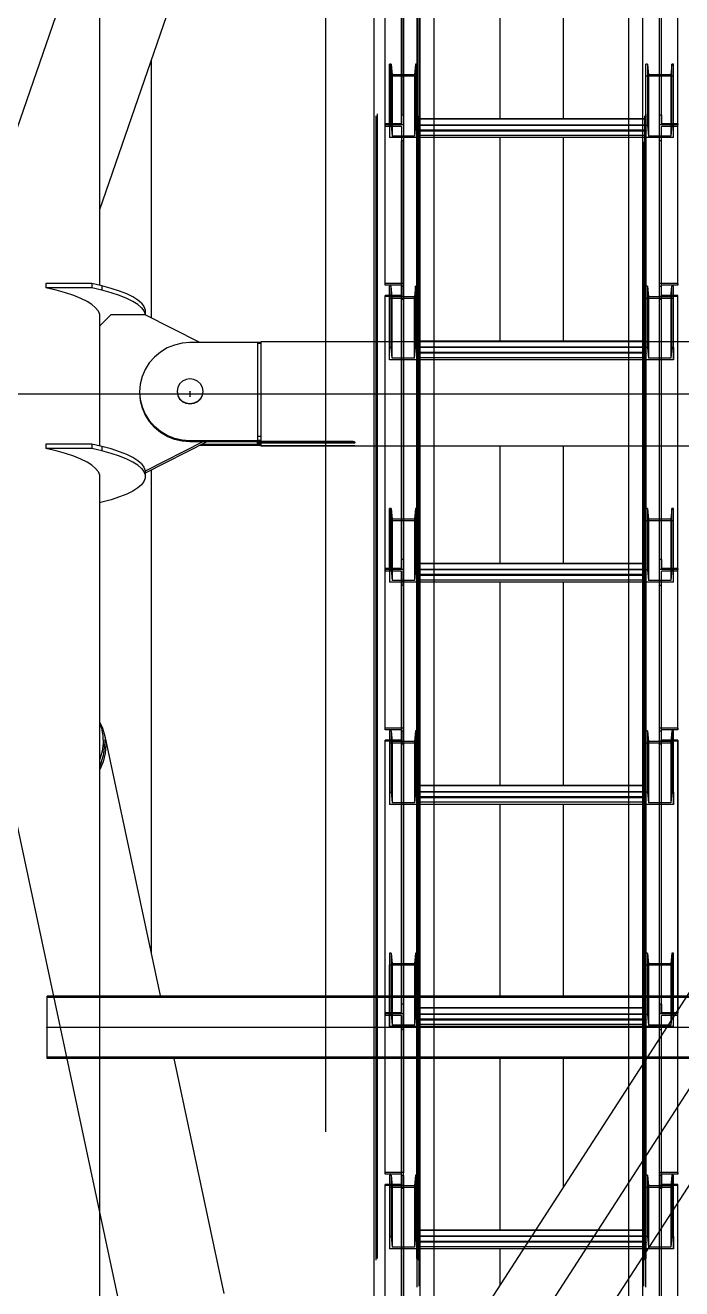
# Model space of a CAD drawing. Header units: millimetres. Extents: x 150209.93 to 150215.05, y 136675.65 to 136679.93.
# Drawn here: x 150211.305 to 150211.3624, y 136679.3568 to 136679.4672 of the extents above; entities that cross this region are included whole.
import ezdxf

# ---------------------------------------------------------------- set-up
doc = ezdxf.new("R2010")
doc.units = ezdxf.units.MM
doc.header["$LTSCALE"] = 0.25
for name, pattern in [('CENTER', [50.8, 31.75, -6.35, 6.35, -6.35]), ('XKITLINE00', [0]), ('XKITLINE02', [4, 2, -2]), ('XKITLINE03', [6, 3, -1, 1, -1])]:
    doc.linetypes.add(name, pattern=pattern)

# ---------------------------------------------------------------- blocks, each defined once
blk = doc.blocks.new('çatıı')
at = {"color": 8, "linetype": 'CENTER'}
for p, q in [((12015, 20197.81), (12015, 18543.85)), ((12015, 19525.62), (11840, 19020.27)), ((11955.8, 19021.28), (11955.8, 19019.28)), ((12370, 19020.27), (11840, 19020.28)), ((11840, 19020.27), (12015, 18200.27)), ((12370, 19020.27), (11840, 18200.27))]:
    blk.add_line(p, q, dxfattribs=at)
at = {"color": 1, "linetype": 'XKITLINE03'}
for p, q in [((12049.02, 19347.97), (12049.01, 17639.73)), ((12055.02, 19330.99), (12055.02, 17630.24)), ((12154.97, 17630.24), (12154.97, 19330.99)), ((12049.01, 19257.04), (12049.01, 19137.83)), ((12160.99, 19137.83), (12160.99, 19257.04)), ((12055.01, 19159.1), (12055.01, 19132.28)), ((12154.99, 19132.28), (12154.99, 19159.1)), ((12049.01, 19137.83), (12049.01, 19068.5)), ((12160.99, 19068.5), (12160.99, 19137.83)), ((12154.99, 19135.16), (12055.01, 19135.16)), ((12049.01, 19062.86), (12049.01, 18943.64)), ((12055.01, 19062.01), (12055.01, 19035.19)), ((12154.99, 19035.19), (12154.99, 19062.01)), ((12160.99, 18943.64), (12160.99, 19062.86)), ((12154.99, 19038.06), (12055.01, 19038.06)), ((12055.01, 18964.92), (12055.01, 18938.1)), ((12154.99, 18938.1), (12154.99, 18964.92)), ((12049.01, 18943.64), (12049.01, 18874.32)), ((12160.99, 18874.32), (12160.99, 18943.64)), ((12154.99, 18940.97), (12055.01, 18940.97)), ((12049.01, 18868.68), (12049.01, 18749.46)), ((12055.01, 18867.82), (12055.01, 18841.01)), ((12154.99, 18841.01), (12154.99, 18867.82)), ((12160.99, 18749.46), (12160.99, 18868.68)), ((12154.99, 18843.88), (12055.01, 18843.88)), ((12055.01, 18770.73), (12055.01, 18743.92)), ((12154.99, 18743.92), (12154.99, 18770.73)), ((12049.01, 18749.46), (12049.01, 18680.14)), ((12154.99, 18746.79), (12055.01, 18746.79)), ((12160.99, 18680.14), (12160.99, 18749.46)), ((11893.35, 18743.61), (12316.66, 18743.61)), ((12049.01, 18674.49), (12049.01, 18555.28)), ((12055.01, 18673.64), (12055.01, 18646.82)), ((12154.99, 18646.82), (12154.99, 18673.64)), ((12160.99, 18555.28), (12160.99, 18674.49)), ((12154.99, 18649.7), (12055.01, 18649.7))]:
    blk.add_line(p, q, dxfattribs=at)
at = {"color": 7, "linetype": 'XKITLINE00'}
for p, q in [((12036.31, 19043.1), (12036.32, 19342.36)), ((12056.31, 19043.1), (12056.32, 19342.36)), ((12153.69, 19043.1), (12153.69, 19342.36)), ((12062.52, 19043.1), (12062.52, 19333.42)), ((12147.47, 19043.1), (12147.47, 19333.42)), ((12147.47, 19140.5), (12062.52, 19140.5)), ((12147.47, 19135.16), (12062.52, 19135.16)), ((12147.47, 19132.28), (12062.52, 19132.28)), ((12147.47, 19043.4), (12062.52, 19043.4)), ((12036.31, 18546.05), (12036.31, 18997.46)), ((12056.31, 18576.99), (12056.31, 18997.46)), ((12062.52, 18586.6), (12062.52, 18997.46)), ((12147.47, 18718.02), (12147.47, 18997.46)), ((12153.69, 18727.65), (12153.69, 18997.46)), ((12147.47, 18946.31), (12062.52, 18946.31)), ((12147.47, 18940.97), (12062.52, 18940.97)), ((12147.47, 18938.1), (12062.52, 18938.1)), ((12147.47, 18849.22), (12062.52, 18849.22)), ((12147.47, 18843.88), (12062.52, 18843.88)), ((12147.47, 18841.01), (12062.52, 18841.01)), ((12036.31, 18757.26), (11942.85, 18757.26)), ((12147.47, 18757.26), (12062.52, 18757.26)), ((12147.47, 18752.13), (12062.52, 18752.13)), ((12147.47, 18746.79), (12062.52, 18746.79)), ((12036.31, 18729.96), (11945.84, 18729.96)), ((12147.47, 18729.96), (12062.52, 18729.96)), ((12106.76, 18655.04), (12062.52, 18655.04)), ((12103.31, 18649.7), (12062.52, 18649.7)), ((12101.45, 18646.82), (12062.52, 18646.82)), ((12153.69, 18223.1), (12153.69, 18643.58)), ((12147.47, 18223.1), (12147.47, 18633.95))]:
    blk.add_line(p, q, dxfattribs=at)
at = {"color": 116, "linetype": 'XKITLINE02', "true_color": 0x136734}
for p, q in [((12037.16, 17641.93), (12037.17, 19341.44)), ((12037.69, 17642.74), (12037.7, 19342.25)), ((12054.93, 17642.74), (12054.93, 19342.25)), ((12055.46, 17641.93), (12055.47, 19341.44)), ((12154.54, 17641.93), (12154.54, 19341.44)), ((12155.07, 17642.74), (12155.07, 19342.25)), ((12055.02, 19042.12), (12055.02, 19335.78)), ((12055.87, 19042.12), (12055.87, 19335.45)), ((12062.52, 17630.44), (12062.52, 19335.78)), ((12147.47, 17630.24), (12147.47, 19335.78)), ((12154.12, 17630.57), (12154.12, 19335.45)), ((12154.97, 17630.24), (12154.97, 19335.78)), ((12048.21, 19138.26), (12048.21, 19261.36)), ((12160.99, 19137.83), (12160.99, 19261.36)), ((12161.79, 19138.26), (12161.79, 19261.36)), ((12041.01, 19137.83), (12041.01, 19257.47)), ((12048.21, 19256.19), (12048.21, 19142.14)), ((12049.01, 19137.83), (12049.01, 19257.04)), ((12168.99, 19137.83), (12168.99, 19257.47)), ((12043.69, 19164.44), (12043.01, 19164.44)), ((12043.01, 19164.44), (12043.01, 19159.1)), ((12043.01, 19137.62), (12043.01, 19164.44)), ((12043.69, 19164.44), (12044.07, 19159.78)), ((12043.69, 19137.62), (12043.69, 19164.44)), ((12054.33, 19164.44), (12053.95, 19159.78)), ((12055.01, 19164.44), (12054.33, 19164.44)), ((12054.33, 19164.44), (12054.33, 19137.62)), ((12055.01, 19164.44), (12055.01, 19159.1)), ((12055.01, 19164.44), (12055.01, 19137.62)), ((12154.99, 19132.28), (12154.99, 19164.44)), ((12155.67, 19164.44), (12154.99, 19164.44)), ((12155.67, 19164.44), (12155.67, 19137.62)), ((12155.67, 19164.44), (12156.05, 19159.78)), ((12166.31, 19164.44), (12165.93, 19159.78)), ((12166.31, 19137.62), (12166.31, 19164.44)), ((12166.99, 19164.44), (12166.31, 19164.44)), ((12166.99, 19132.28), (12166.99, 19164.44)), ((12055.01, 19159.1), (12043.01, 19159.1)), ((12043.01, 19159.1), (12043.01, 19132.28)), ((12053.95, 19159.78), (12044.07, 19159.78)), ((12044.07, 19159.78), (12044.07, 19132.96)), ((12053.95, 19159.78), (12053.95, 19132.96)), ((12055.01, 19159.1), (12055.01, 19132.28)), ((12166.99, 19159.1), (12154.99, 19159.1)), ((12156.05, 19159.78), (12156.05, 19132.96)), ((12165.93, 19159.78), (12156.05, 19159.78)), ((12165.93, 19159.78), (12165.93, 19132.96)), ((12049.01, 19142.14), (12048.21, 19142.14)), ((12161.79, 19142.14), (12160.99, 19142.14)), ((12161.79, 19142.14), (12161.79, 19138.26)), ((12048.21, 19138.26), (12041.01, 19138.26)), ((12049.01, 19137.83), (12041.01, 19137.83)), ((12041.01, 19137.83), (12041.01, 19137.13)), ((12049.01, 19137.83), (12041.01, 19137.83)), ((12041.01, 19067.8), (12041.01, 19137.83)), ((12048.21, 19137.13), (12041.01, 19137.13)), ((12043.69, 19137.62), (12043.01, 19137.62)), ((12043.01, 19137.62), (12043.01, 19132.28)), ((12043.69, 19137.62), (12044.07, 19132.96)), ((12048.21, 19137.13), (12048.21, 19130.86)), ((12048.21, 19137.13), (12048.21, 19067.8)), ((12049.01, 19137.83), (12049.01, 19130.86)), ((12049.01, 19137.83), (12049.01, 19068.5)), ((12054.33, 19137.62), (12053.95, 19132.96)), ((12055.01, 19137.62), (12054.33, 19137.62)), ((12055.01, 19132.28), (12055.01, 19140.5)), ((12062.52, 19140.5), (12055.01, 19140.5)), ((12154.99, 19140.33), (12055.01, 19140.33)), ((12154.99, 19137.78), (12055.01, 19137.78)), ((12055.01, 19137.62), (12055.01, 19132.28)), ((12154.99, 19137.62), (12055.01, 19137.62)), ((12154.99, 19140.5), (12147.47, 19140.5)), ((12154.99, 19132.28), (12154.99, 19140.5)), ((12154.99, 19137.62), (12154.99, 19132.28)), ((12155.67, 19137.62), (12154.99, 19137.62)), ((12155.67, 19137.62), (12156.05, 19132.96)), ((12168.99, 19137.83), (12160.99, 19137.83)), ((12160.99, 19068.5), (12160.99, 19137.83)), ((12168.99, 19137.83), (12160.99, 19137.83)), ((12168.99, 19138.26), (12161.79, 19138.26)), ((12161.79, 19061.53), (12161.79, 19137.13)), ((12168.99, 19137.13), (12161.79, 19137.13)), ((12166.31, 19137.62), (12165.93, 19132.96)), ((12166.99, 19137.62), (12166.31, 19137.62)), ((12166.99, 19132.28), (12166.99, 19141.19)), ((12168.99, 19138.26), (12168.99, 19137.83)), ((12168.99, 19067.8), (12168.99, 19137.83)), ((12055.01, 19132.28), (12043.01, 19132.28)), ((12053.95, 19132.96), (12044.07, 19132.96)), ((12049.01, 19130.86), (12048.21, 19130.86)), ((12048.21, 19061.53), (12048.21, 19130.86)), ((12049.01, 19061.53), (12049.01, 19130.86)), ((12154.99, 19135.58), (12055.01, 19135.58)), ((12062.52, 19135.16), (12055.01, 19135.16)), ((12154.99, 19133.22), (12055.01, 19133.22)), ((12062.52, 19132.28), (12055.01, 19132.28)), ((12154.99, 19135.16), (12147.47, 19135.16)), ((12154.99, 19132.28), (12147.47, 19132.28)), ((12166.99, 19132.28), (12154.99, 19132.28)), ((12165.93, 19132.96), (12156.05, 19132.96)), ((12161.79, 19130.86), (12160.99, 19130.86)), ((12049.01, 19068.5), (12041.01, 19068.5)), ((12048.21, 19067.8), (12041.01, 19067.8)), ((12043.69, 19067.35), (12043.01, 19067.35)), ((12043.01, 19062.01), (12043.01, 19067.35)), ((12043.01, 19038.5), (12043.01, 19067.35)), ((12044.07, 19062.69), (12043.69, 19067.35)), ((12043.69, 19040.53), (12043.69, 19067.35)), ((12048.21, 19067.8), (12048.21, 19062.69)), ((12049.01, 19067.18), (12048.21, 19067.18)), ((12048.21, 19067.18), (12048.21, 19063.29)), ((12048.21, 18944.07), (12048.21, 19067.18)), ((12049.01, 19068.5), (12049.01, 19062.69)), ((12049.01, 19067.18), (12049.01, 19062.86)), ((12049.01, 18943.64), (12049.01, 19067.18)), ((12054.33, 19067.35), (12053.95, 19062.69)), ((12055.01, 19067.35), (12054.33, 19067.35)), ((12054.33, 19040.53), (12054.33, 19067.35)), ((12055.01, 19067.35), (12055.01, 19062.01)), ((12055.01, 19038.5), (12055.01, 19067.35)), ((12154.99, 19035.19), (12154.99, 19067.35)), ((12155.67, 19067.35), (12154.99, 19067.35)), ((12155.67, 19067.35), (12155.67, 19040.53)), ((12155.67, 19067.35), (12156.05, 19062.69)), ((12160.99, 19061.53), (12160.99, 19068.5)), ((12168.99, 19068.5), (12160.99, 19068.5)), ((12160.99, 18943.64), (12160.99, 19067.18)), ((12161.79, 19067.18), (12160.99, 19067.18)), ((12168.99, 19067.8), (12161.79, 19067.8)), ((12161.79, 18944.07), (12161.79, 19067.18)), ((12165.93, 19062.69), (12166.31, 19067.35)), ((12166.31, 19040.53), (12166.31, 19067.35)), ((12166.99, 19067.35), (12166.31, 19067.35)), ((12166.99, 19035.19), (12166.99, 19067.35)), ((12168.99, 19068.5), (12168.99, 19067.8)), ((12048.21, 19063.29), (12041.01, 19063.29)), ((12041.01, 19063.29), (12041.01, 19062.86)), ((12041.01, 18943.64), (12041.01, 19063.29)), ((12049.01, 19062.86), (12041.01, 19062.86)), ((12055.01, 19062.01), (12043.01, 19062.01)), ((12043.01, 19035.19), (12043.01, 19062.01)), ((12053.95, 19062.69), (12044.07, 19062.69)), ((12044.07, 19035.87), (12044.07, 19062.69)), ((12049.01, 19061.53), (12048.21, 19061.53)), ((12053.95, 19035.87), (12053.95, 19062.69)), ((12055.01, 19035.19), (12055.01, 19062.01)), ((12166.99, 19062.01), (12154.99, 19062.01)), ((12156.05, 19062.69), (12156.05, 19035.87)), ((12165.93, 19062.69), (12156.05, 19062.69)), ((12168.99, 19062.86), (12160.99, 19062.86)), ((12161.79, 19061.53), (12160.99, 19061.53)), ((12168.99, 19063.29), (12161.79, 19063.29)), ((12165.93, 19062.69), (12165.93, 19035.87)), ((12168.99, 18943.64), (12168.99, 19063.29)), ((12036.31, 17854.51), (12036.31, 19043.1)), ((12055.01, 19035.19), (12055.01, 19043.4)), ((12062.52, 19043.4), (12055.01, 19043.4)), ((12154.99, 19043.24), (12055.01, 19043.24)), ((12055.02, 17630.24), (12055.02, 19043.1)), ((12055.87, 17630.57), (12055.87, 19043.1)), ((12056.31, 17641.93), (12056.31, 19043.1)), ((12062.52, 17635.03), (12062.52, 19043.1)), ((12154.99, 19043.4), (12147.47, 19043.4)), ((12147.47, 17634.82), (12147.47, 19043.1)), ((12153.69, 17672.9), (12153.69, 19043.1)), ((12154.99, 19035.19), (12154.99, 19043.4)), ((12043.69, 19040.53), (12043.01, 19040.53)), ((12044.07, 19035.87), (12043.69, 19040.53)), ((12053.95, 19035.87), (12054.33, 19040.53)), ((12055.01, 19040.53), (12054.33, 19040.53)), ((12154.99, 19040.69), (12055.01, 19040.69)), ((12154.99, 19040.53), (12055.01, 19040.53)), ((12154.99, 19038.49), (12055.01, 19038.49)), ((12154.99, 19038.06), (12055.01, 19038.06)), ((12155.67, 19040.53), (12154.99, 19040.53)), ((12155.67, 19040.53), (12156.05, 19035.87)), ((12166.31, 19040.53), (12165.93, 19035.87)), ((12166.99, 19040.53), (12166.31, 19040.53)), ((12166.99, 19040.53), (12166.99, 19035.19)), ((12055.01, 19035.19), (12043.01, 19035.19)), ((12053.95, 19035.87), (12044.07, 19035.87)), ((12154.99, 19036.12), (12055.01, 19036.12)), ((12154.99, 19035.19), (12055.01, 19035.19)), ((12166.99, 19035.19), (12154.99, 19035.19)), ((12165.93, 19035.87), (12156.05, 19035.87)), ((12043.69, 18970.26), (12043.01, 18970.26)), ((12043.01, 18970.26), (12043.01, 18964.92)), ((12043.01, 18943.44), (12043.01, 18970.26)), ((12043.69, 18970.26), (12044.07, 18965.59)), ((12043.69, 18943.44), (12043.69, 18970.26)), ((12053.95, 18965.59), (12044.07, 18965.59)), ((12044.07, 18965.59), (12044.07, 18938.78)), ((12054.33, 18970.26), (12053.95, 18965.59)), ((12053.95, 18965.59), (12053.95, 18938.78)), ((12055.01, 18970.26), (12054.33, 18970.26)), ((12054.33, 18970.26), (12054.33, 18943.44)), ((12055.01, 18970.26), (12055.01, 18964.92)), ((12055.01, 18970.26), (12055.01, 18943.44)), ((12154.99, 18938.1), (12154.99, 18970.26)), ((12155.67, 18970.26), (12154.99, 18970.26)), ((12155.67, 18970.26), (12155.67, 18943.44)), ((12155.67, 18970.26), (12156.05, 18965.59)), ((12156.05, 18965.59), (12156.05, 18938.78)), ((12165.93, 18965.59), (12156.05, 18965.59)), ((12166.31, 18970.26), (12165.93, 18965.59)), ((12165.93, 18965.59), (12165.93, 18938.78)), ((12166.31, 18943.44), (12166.31, 18970.26)), ((12166.99, 18970.26), (12166.31, 18970.26)), ((12166.99, 18938.1), (12166.99, 18970.26)), ((12055.01, 18964.92), (12043.01, 18964.92)), ((12043.01, 18964.92), (12043.01, 18938.1)), ((12055.01, 18964.92), (12055.01, 18938.1)), ((12166.99, 18964.92), (12154.99, 18964.92)), ((12048.21, 18944.07), (12041.01, 18944.07)), ((12049.01, 18943.64), (12041.01, 18943.64)), ((12041.01, 18943.64), (12041.01, 18942.95)), ((12049.01, 18943.64), (12041.01, 18943.64)), ((12041.01, 18873.62), (12041.01, 18943.64)), ((12043.69, 18943.44), (12043.01, 18943.44)), ((12043.01, 18943.44), (12043.01, 18938.1)), ((12043.69, 18943.44), (12044.07, 18938.78)), ((12049.01, 18947.96), (12048.21, 18947.96)), ((12049.01, 18943.64), (12049.01, 18936.67)), ((12049.01, 18870.84), (12049.01, 18943.64)), ((12054.33, 18943.44), (12053.95, 18938.78)), ((12055.01, 18943.44), (12054.33, 18943.44)), ((12055.01, 18938.1), (12055.01, 18946.31)), ((12062.52, 18946.31), (12055.01, 18946.31)), ((12154.99, 18946.15), (12055.01, 18946.15)), ((12154.99, 18943.6), (12055.01, 18943.6)), ((12154.99, 18943.44), (12055.01, 18943.44)), ((12055.01, 18943.44), (12055.01, 18938.1)), ((12154.99, 18946.31), (12147.47, 18946.31)), ((12154.99, 18938.1), (12154.99, 18946.31)), ((12154.99, 18943.44), (12154.99, 18938.1)), ((12155.67, 18943.44), (12154.99, 18943.44)), ((12155.67, 18943.44), (12156.05, 18938.78)), ((12161.79, 18947.96), (12160.99, 18947.96)), ((12168.99, 18943.64), (12160.99, 18943.64)), ((12160.99, 18867.35), (12160.99, 18943.64)), ((12168.99, 18943.64), (12160.99, 18943.64)), ((12161.79, 18947.96), (12161.79, 18944.07)), ((12168.99, 18944.07), (12161.79, 18944.07)), ((12166.31, 18943.44), (12165.93, 18938.78)), ((12166.99, 18943.44), (12166.31, 18943.44)), ((12166.99, 18938.1), (12166.99, 18947.01)), ((12168.99, 18944.07), (12168.99, 18943.64)), ((12168.99, 18873.62), (12168.99, 18943.64)), ((12048.21, 18942.95), (12041.01, 18942.95)), ((12055.01, 18938.1), (12043.01, 18938.1)), ((12053.95, 18938.78), (12044.07, 18938.78)), ((12048.21, 18942.95), (12048.21, 18936.67)), ((12048.21, 18870.84), (12048.21, 18942.95)), ((12154.99, 18941.4), (12055.01, 18941.4)), ((12062.52, 18940.97), (12055.01, 18940.97)), ((12154.99, 18939.03), (12055.01, 18939.03)), ((12062.52, 18938.1), (12055.01, 18938.1)), ((12154.99, 18940.97), (12147.47, 18940.97)), ((12154.99, 18938.1), (12147.47, 18938.1)), ((12166.99, 18938.1), (12154.99, 18938.1)), ((12165.93, 18938.78), (12156.05, 18938.78)), ((12161.79, 18867.35), (12161.79, 18942.95)), ((12168.99, 18942.95), (12161.79, 18942.95)), ((12049.01, 18936.67), (12048.21, 18936.67)), ((12048.21, 18867.35), (12048.21, 18936.67)), ((12049.01, 18867.35), (12049.01, 18936.67)), ((12161.79, 18936.67), (12160.99, 18936.67)), ((12049.01, 18874.32), (12041.01, 18874.32)), ((12048.21, 18873.62), (12041.01, 18873.62)), ((12043.69, 18873.16), (12043.01, 18873.16)), ((12043.01, 18873.16), (12043.01, 18867.82)), ((12043.01, 18873.16), (12043.01, 18846.35)), ((12043.69, 18873.16), (12044.07, 18868.5)), ((12043.69, 18873.16), (12043.69, 18846.35)), ((12049.01, 18872.99), (12048.21, 18872.99)), ((12048.21, 18872.99), (12048.21, 18869.11)), ((12048.21, 18749.89), (12048.21, 18872.99)), ((12049.01, 18872.99), (12049.01, 18868.68)), ((12049.01, 18749.46), (12049.01, 18872.99)), ((12054.33, 18873.16), (12053.95, 18868.5)), ((12055.01, 18873.16), (12054.33, 18873.16)), ((12054.33, 18873.16), (12054.33, 18846.35)), ((12055.01, 18873.16), (12055.01, 18867.82)), ((12055.01, 18873.16), (12055.01, 18846.35)), ((12154.99, 18841.01), (12154.99, 18873.16)), ((12155.67, 18873.16), (12154.99, 18873.16)), ((12155.67, 18873.16), (12155.67, 18846.35)), ((12155.67, 18873.16), (12156.05, 18868.5)), ((12160.99, 18867.35), (12160.99, 18874.32)), ((12168.99, 18874.32), (12160.99, 18874.32)), ((12160.99, 18749.46), (12160.99, 18872.99)), ((12161.79, 18872.99), (12160.99, 18872.99)), ((12161.79, 18867.35), (12161.79, 18873.62)), ((12168.99, 18873.62), (12161.79, 18873.62)), ((12161.79, 18749.89), (12161.79, 18872.99)), ((12166.31, 18873.16), (12165.93, 18868.5)), ((12166.31, 18873.16), (12166.31, 18846.35)), ((12166.99, 18873.16), (12166.31, 18873.16)), ((12166.99, 18841.01), (12166.99, 18873.16)), ((12168.99, 18874.32), (12168.99, 18873.62)), ((12048.21, 18869.11), (12041.01, 18869.11)), ((12041.01, 18869.11), (12041.01, 18868.68)), ((12041.01, 18749.46), (12041.01, 18869.11)), ((12049.01, 18868.68), (12041.01, 18868.68)), ((12055.01, 18867.82), (12043.01, 18867.82)), ((12043.01, 18867.82), (12043.01, 18841.01)), ((12053.95, 18868.5), (12044.07, 18868.5)), ((12044.07, 18868.5), (12044.07, 18841.69)), ((12049.01, 18867.35), (12048.21, 18867.35)), ((12053.95, 18868.5), (12053.95, 18841.69)), ((12055.01, 18867.82), (12055.01, 18841.01)), ((12166.99, 18867.82), (12154.99, 18867.82)), ((12156.05, 18868.5), (12156.05, 18841.69)), ((12165.93, 18868.5), (12156.05, 18868.5)), ((12168.99, 18868.68), (12160.99, 18868.68)), ((12161.79, 18867.35), (12160.99, 18867.35)), ((12168.99, 18869.11), (12161.79, 18869.11)), ((12165.93, 18868.5), (12165.93, 18841.69)), ((12168.99, 18749.46), (12168.99, 18869.11)), ((12168.99, 18869.11), (12168.99, 18749.89)), ((12043.69, 18846.35), (12043.01, 18846.35)), ((12043.01, 18846.35), (12043.01, 18841.01)), ((12043.69, 18846.35), (12044.07, 18841.69)), ((12054.33, 18846.35), (12053.95, 18841.69)), ((12055.01, 18846.35), (12054.33, 18846.35)), ((12055.01, 18841.01), (12055.01, 18849.22)), ((12062.52, 18849.22), (12055.01, 18849.22)), ((12154.99, 18849.06), (12055.01, 18849.06)), ((12154.99, 18846.51), (12055.01, 18846.51)), ((12154.99, 18846.35), (12055.01, 18846.35)), ((12055.01, 18846.35), (12055.01, 18841.01)), ((12154.99, 18844.31), (12055.01, 18844.31)), ((12062.52, 18843.88), (12055.01, 18843.88)), ((12154.99, 18849.22), (12147.47, 18849.22)), ((12154.99, 18843.88), (12147.47, 18843.88)), ((12154.99, 18841.01), (12154.99, 18849.22)), ((12154.99, 18846.35), (12154.99, 18841.01)), ((12155.67, 18846.35), (12154.99, 18846.35)), ((12155.67, 18846.35), (12156.05, 18841.69)), ((12166.31, 18846.35), (12165.93, 18841.69)), ((12166.99, 18846.35), (12166.31, 18846.35)), ((12166.99, 18846.35), (12166.99, 18841.01)), ((12055.01, 18841.01), (12043.01, 18841.01)), ((12053.95, 18841.69), (12044.07, 18841.69)), ((12154.99, 18841.94), (12055.01, 18841.94)), ((12062.52, 18841.01), (12055.01, 18841.01)), ((12154.99, 18841.01), (12147.47, 18841.01)), ((12166.99, 18841.01), (12154.99, 18841.01)), ((12165.93, 18841.69), (12156.05, 18841.69)), ((12043.69, 18776.07), (12043.01, 18776.07)), ((12043.01, 18776.07), (12043.01, 18770.73)), ((12043.01, 18776.07), (12043.01, 18749.26)), ((12043.69, 18776.07), (12044.07, 18771.41)), ((12043.69, 18776.07), (12043.69, 18749.26)), ((12054.33, 18776.07), (12053.95, 18771.41)), ((12055.01, 18776.07), (12054.33, 18776.07)), ((12054.33, 18776.07), (12054.33, 18749.26)), ((12055.01, 18776.07), (12055.01, 18770.73)), ((12055.01, 18776.07), (12055.01, 18749.26)), ((12154.99, 18746.79), (12154.99, 18776.07)), ((12155.67, 18776.07), (12154.99, 18776.07)), ((12155.67, 18776.07), (12155.67, 18749.26)), ((12155.67, 18776.07), (12156.05, 18771.41)), ((12166.31, 18776.07), (12165.93, 18771.41)), ((12166.31, 18776.07), (12166.31, 18749.26)), ((12166.99, 18776.07), (12166.31, 18776.07)), ((12166.99, 18748.22), (12166.99, 18776.07)), ((12055.01, 18770.73), (12043.01, 18770.73)), ((12043.01, 18743.92), (12043.01, 18770.73)), ((12053.95, 18771.41), (12044.07, 18771.41)), ((12044.07, 18771.41), (12044.07, 18744.6)), ((12053.95, 18771.41), (12053.95, 18744.6)), ((12055.01, 18743.92), (12055.01, 18770.73)), ((12166.99, 18770.73), (12154.99, 18770.73)), ((12156.05, 18771.41), (12156.05, 18744.6)), ((12165.93, 18771.41), (12156.05, 18771.41)), ((12165.93, 18771.41), (12165.93, 18744.6)), ((11893.35, 18729.96), (11893.35, 18757.26)), ((11942.85, 18757.26), (11893.35, 18757.26)), ((12316.66, 18756.66), (11893.35, 18756.66)), ((12062.52, 18757.26), (12036.31, 18757.26)), ((12227.16, 18757.26), (12147.47, 18757.26)), ((12049.01, 18753.78), (12048.21, 18753.78)), ((12055.01, 18743.92), (12055.01, 18752.13)), ((12062.52, 18752.13), (12055.01, 18752.13)), ((12154.99, 18751.97), (12055.01, 18751.97)), ((12154.99, 18752.13), (12147.47, 18752.13)), ((12154.99, 18743.92), (12154.99, 18752.13)), ((12160.99, 18753.78), (12160.99, 18749.46)), ((12161.79, 18753.78), (12160.99, 18753.78)), ((12161.79, 18753.78), (12161.79, 18749.89)), ((12048.21, 18749.89), (12041.01, 18749.89)), ((12041.01, 18749.46), (12041.01, 18748.76)), ((12049.01, 18749.46), (12041.01, 18749.46)), ((12041.01, 18679.44), (12041.01, 18749.46)), ((12049.01, 18749.46), (12041.01, 18749.46)), ((12048.21, 18748.76), (12041.01, 18748.76)), ((12043.69, 18749.26), (12043.01, 18749.26)), ((12043.01, 18749.26), (12043.01, 18743.92)), ((12043.69, 18749.26), (12044.07, 18744.6)), ((12053.95, 18744.6), (12044.07, 18744.6)), ((12048.21, 18748.76), (12048.21, 18742.49)), ((12048.21, 18676.65), (12048.21, 18748.76)), ((12049.01, 18749.46), (12049.01, 18742.49)), ((12049.01, 18676.65), (12049.01, 18749.46)), ((12054.33, 18749.26), (12053.95, 18744.6)), ((12055.01, 18749.26), (12054.33, 18749.26)), ((12154.99, 18749.42), (12055.01, 18749.42)), ((12154.99, 18749.26), (12055.01, 18749.26)), ((12055.01, 18749.26), (12055.01, 18743.92)), ((12154.99, 18747.21), (12055.01, 18747.21)), ((12062.52, 18746.79), (12055.01, 18746.79)), ((12154.99, 18744.85), (12055.01, 18744.85)), ((12154.99, 18746.79), (12147.47, 18746.79)), ((12154.99, 18743.92), (12154.99, 18749.26)), ((12155.67, 18749.26), (12154.99, 18749.26)), ((12155.67, 18749.26), (12156.05, 18744.6)), ((12165.93, 18744.6), (12156.05, 18744.6)), ((12160.99, 18673.17), (12160.99, 18749.46)), ((12168.99, 18749.46), (12160.99, 18749.46)), ((12168.99, 18749.46), (12160.99, 18749.46)), ((12168.99, 18749.89), (12161.79, 18749.89)), ((12161.79, 18673.17), (12161.79, 18748.76)), ((12168.99, 18748.76), (12161.79, 18748.76)), ((12166.31, 18749.26), (12165.93, 18744.6)), ((12166.99, 18749.26), (12166.31, 18749.26)), ((12166.99, 18743.92), (12166.99, 18749.26)), ((12168.99, 18679.44), (12168.99, 18749.46)), ((12055.01, 18743.92), (12043.01, 18743.92)), ((12049.01, 18742.49), (12048.21, 18742.49)), ((12048.21, 18673.17), (12048.21, 18742.49)), ((12049.01, 18673.17), (12049.01, 18742.49)), ((12154.99, 18743.92), (12055.01, 18743.92)), ((12166.99, 18743.92), (12154.99, 18743.92)), ((12161.79, 18742.49), (12160.99, 18742.49)), ((12316.66, 18730.56), (11893.35, 18730.56)), ((11945.84, 18729.96), (11893.35, 18729.96)), ((12062.52, 18729.96), (12036.31, 18729.96)), ((12209.52, 18729.96), (12147.47, 18729.96)), ((12153.69, 18643.58), (12153.69, 18727.65)), ((12147.47, 18633.95), (12147.47, 18718.02)), ((12049.01, 18680.14), (12041.01, 18680.14)), ((12048.21, 18679.44), (12041.01, 18679.44)), ((12043.69, 18678.98), (12043.01, 18678.98)), ((12043.01, 18678.98), (12043.01, 18673.64)), ((12043.01, 18678.98), (12043.01, 18652.16)), ((12043.69, 18678.98), (12044.07, 18674.32)), ((12043.69, 18678.98), (12043.69, 18652.16)), ((12049.01, 18678.81), (12048.21, 18678.81)), ((12048.21, 18678.81), (12048.21, 18674.93)), ((12048.21, 18555.71), (12048.21, 18678.81)), ((12049.01, 18678.81), (12049.01, 18674.49)), ((12049.01, 18555.28), (12049.01, 18678.81)), ((12054.33, 18678.98), (12053.95, 18674.32)), ((12055.01, 18678.98), (12054.33, 18678.98)), ((12054.33, 18678.98), (12054.33, 18652.16)), ((12055.01, 18678.98), (12055.01, 18673.64)), ((12055.01, 18678.98), (12055.01, 18652.16)), ((12154.99, 18646.82), (12154.99, 18678.98)), ((12155.67, 18678.98), (12154.99, 18678.98)), ((12155.67, 18678.98), (12155.67, 18652.16)), ((12155.67, 18678.98), (12156.05, 18674.32)), ((12160.99, 18680.14), (12160.99, 18673.17)), ((12168.99, 18680.14), (12160.99, 18680.14)), ((12160.99, 18555.28), (12160.99, 18678.81)), ((12161.79, 18678.81), (12160.99, 18678.81)), ((12161.79, 18679.44), (12161.79, 18673.17)), ((12168.99, 18679.44), (12161.79, 18679.44)), ((12161.79, 18555.71), (12161.79, 18678.81)), ((12166.31, 18678.98), (12165.93, 18674.32)), ((12166.31, 18678.98), (12166.31, 18652.16)), ((12166.99, 18678.98), (12166.31, 18678.98)), ((12166.99, 18646.82), (12166.99, 18678.98)), ((12168.99, 18680.14), (12168.99, 18679.44)), ((12048.21, 18674.93), (12041.01, 18674.93)), ((12041.01, 18674.93), (12041.01, 18674.49)), ((12041.01, 18555.28), (12041.01, 18674.93)), ((12049.01, 18674.49), (12041.01, 18674.49)), ((12055.01, 18673.64), (12043.01, 18673.64)), ((12043.01, 18673.64), (12043.01, 18646.82)), ((12053.95, 18674.32), (12044.07, 18674.32)), ((12044.07, 18674.32), (12044.07, 18647.5)), ((12049.01, 18673.17), (12048.21, 18673.17)), ((12053.95, 18674.32), (12053.95, 18647.5)), ((12055.01, 18673.64), (12055.01, 18646.82)), ((12166.99, 18673.64), (12154.99, 18673.64)), ((12156.05, 18674.32), (12156.05, 18647.5)), ((12165.93, 18674.32), (12156.05, 18674.32)), ((12168.99, 18674.49), (12160.99, 18674.49)), ((12161.79, 18673.17), (12160.99, 18673.17)), ((12168.99, 18674.93), (12161.79, 18674.93)), ((12165.93, 18674.32), (12165.93, 18647.5)), ((12168.99, 18555.28), (12168.99, 18674.93)), ((12043.69, 18652.16), (12043.01, 18652.16)), ((12043.01, 18652.16), (12043.01, 18646.82)), ((12043.69, 18652.16), (12044.07, 18647.5)), ((12054.33, 18652.16), (12053.95, 18647.5)), ((12055.01, 18652.16), (12054.33, 18652.16)), ((12055.01, 18646.82), (12055.01, 18655.04)), ((12062.52, 18655.04), (12055.01, 18655.04)), ((12154.99, 18654.87), (12055.01, 18654.87)), ((12154.99, 18652.33), (12055.01, 18652.33)), ((12154.99, 18652.16), (12055.01, 18652.16)), ((12055.01, 18652.16), (12055.01, 18646.82)), ((12154.99, 18655.04), (12106.76, 18655.04)), ((12154.99, 18646.82), (12154.99, 18655.04)), ((12154.99, 18652.16), (12154.99, 18646.82)), ((12155.67, 18652.16), (12154.99, 18652.16)), ((12155.67, 18652.16), (12156.05, 18647.5)), ((12166.31, 18652.16), (12165.93, 18647.5)), ((12166.99, 18652.16), (12166.31, 18652.16)), ((12166.99, 18652.16), (12166.99, 18646.82)), ((12055.01, 18646.82), (12043.01, 18646.82)), ((12053.95, 18647.5), (12044.07, 18647.5)), ((12154.99, 18650.12), (12055.01, 18650.12)), ((12062.52, 18649.7), (12055.01, 18649.7)), ((12154.99, 18647.76), (12055.01, 18647.76)), ((12062.52, 18646.82), (12055.01, 18646.82)), ((12154.99, 18646.82), (12101.45, 18646.82)), ((12154.99, 18649.7), (12103.31, 18649.7)), ((12166.99, 18646.82), (12154.99, 18646.82)), ((12165.93, 18647.5), (12156.05, 18647.5))]:
    blk.add_line(p, q, dxfattribs=at)
at = {"color": 8, "linetype": 'XKITLINE00'}
for p, q in [((11991.23, 19317.45), (11916.2, 19100.76)), ((11916.2, 19282.77), (11916.2, 19067.84)), ((12091.2, 19229.37), (12091.2, 19140.5)), ((12118.8, 19229.37), (12118.8, 19140.5)), ((11938.8, 19166.03), (11938.8, 19053.52)), ((12091.2, 19132.28), (12091.2, 19043.4)), ((12118.8, 19132.28), (12118.8, 19043.4)), ((11892.88, 19068.62), (11892.88, 19066.67)), ((11912.88, 19068.62), (11892.88, 19068.62)), ((11897.35, 19065.63), (11892.88, 19066.67)), ((11912.88, 19066.67), (11892.88, 19066.67)), ((11901.4, 19064.5), (11897.35, 19065.63)), ((11912.88, 19068.62), (11912.88, 19066.67)), ((11917.35, 19067.57), (11912.88, 19068.62)), ((11917.35, 19065.63), (11912.88, 19066.67)), ((11917.35, 19067.57), (11917.35, 19065.63)), ((11921.4, 19066.45), (11917.35, 19067.57)), ((11921.4, 19064.5), (11917.35, 19065.63)), ((11925.01, 19065.26), (11921.4, 19066.45)), ((11928.16, 19064), (11925.01, 19065.26)), ((11905.01, 19063.31), (11901.4, 19064.5)), ((11908.16, 19062.05), (11905.01, 19063.31)), ((11910.82, 19060.73), (11908.16, 19062.05)), ((11912.97, 19059.37), (11910.82, 19060.73)), ((11914.59, 19057.98), (11912.97, 19059.37)), ((11925.01, 19063.31), (11921.4, 19064.5)), ((11928.16, 19062.05), (11925.01, 19063.31)), ((11930.82, 19062.68), (11928.16, 19064)), ((11930.82, 19060.73), (11928.16, 19062.05)), ((11932.96, 19061.32), (11930.82, 19062.68)), ((11932.96, 19059.37), (11930.82, 19060.73)), ((11934.59, 19059.93), (11932.96, 19061.32)), ((11934.59, 19057.98), (11932.96, 19059.37)), ((11934.59, 19059.93), (11935.68, 19058.5)), ((11914.59, 19057.98), (11915.68, 19056.56)), ((11915.68, 19056.56), (11916.23, 19055.12)), ((11916.2, 19055.2), (11916.2, 19049.97)), ((11921.2, 19054.84), (11916.2, 19049.97)), ((11916.23, 19053.68), (11916.2, 19053.59)), ((11916.23, 19055.12), (11916.23, 19053.68)), ((11936.2, 19054.84), (11921.2, 19054.84)), ((11934.59, 19057.98), (11935.68, 19056.55)), ((11935.68, 19058.5), (11936.23, 19057.07)), ((11935.68, 19056.55), (11936.23, 19055.12)), ((11960.08, 19042.73), (11936.2, 19054.84)), ((11936.23, 19057.07), (11936.23, 19055.12)), ((11936.23, 19055.12), (11936.23, 19054.83)), ((11916.2, 19049.97), (11916.2, 18997.66)), ((11955.8, 19042.73), (11952.35, 19042.46)), ((11986.8, 19042.73), (11955.8, 19042.73)), ((11986.8, 19042.62), (11985.3, 19042.62)), ((11985.3, 19042.62), (11985.3, 19042.4)), ((12026.8, 19043.08), (11986.8, 19043.08)), ((11986.8, 19043.08), (11986.8, 19042.95)), ((11986.8, 19042.95), (11986.8, 19042.12)), ((12027.11, 19043.08), (12026.8, 19043.08)), ((12027.39, 19043.08), (12027.11, 19043.08)), ((12027.63, 19043.09), (12027.39, 19043.08)), ((12027.8, 19043.1), (12027.63, 19043.09)), ((12182.19, 19043.1), (12027.8, 19043.1)), ((11942.86, 19038.63), (11940.24, 19036.45)), ((11945.81, 19040.39), (11942.86, 19038.63)), ((11949, 19041.68), (11945.81, 19040.39)), ((11952.35, 19042.46), (11949, 19041.68)), ((11986.8, 19042.4), (11985.3, 19042.4)), ((11985.3, 19042.4), (11985.3, 19041.61)), ((11985.3, 19041.61), (11985.3, 19040.27)), ((11985.3, 19040.27), (11985.3, 19038.42)), ((11985.3, 19038.42), (11985.3, 19036.1)), ((11986.8, 19042.12), (11986.8, 19040.62)), ((11986.8, 19040.62), (11986.8, 19038.5)), ((11986.8, 19038.5), (11986.8, 19035.83)), ((11938, 19033.89), (11936.19, 19031.02)), ((11940.24, 19036.45), (11938, 19033.89)), ((11985.3, 19036.1), (11985.3, 19033.37)), ((11985.3, 19033.37), (11985.3, 19030.31)), ((11986.8, 19035.83), (11986.8, 19032.69)), ((11986.8, 19032.69), (11986.8, 19029.17)), ((11934.87, 19027.91), (11934.07, 19024.64)), ((11936.19, 19031.02), (11934.87, 19027.91)), ((11954.07, 19026.65), (11952.5, 19025.88)), ((11955.8, 19026.92), (11954.07, 19026.65)), ((11957.53, 19026.65), (11955.8, 19026.92)), ((11959.09, 19025.88), (11957.53, 19026.65)), ((11985.3, 19030.31), (11985.3, 19026.99)), ((11985.3, 19026.99), (11985.3, 19023.5)), ((11986.8, 19029.17), (11986.8, 19025.38)), ((11934.07, 19024.64), (11933.8, 19021.28)), ((11933.8, 19021.28), (11933.8, 19020.84)), ((11933.8, 19021.28), (11934.07, 19017.93)), ((11933.8, 19020.84), (11934.07, 19017.48)), ((11950.47, 19023.15), (11950.2, 19021.46)), ((11950.2, 19021.46), (11950.2, 19021.28)), ((11950.2, 19021.46), (11950.47, 19019.77)), ((11950.2, 19021.28), (11950.47, 19019.6)), ((11951.27, 19024.67), (11950.47, 19023.15)), ((11952.5, 19025.88), (11951.27, 19024.67)), ((11960.33, 19024.67), (11959.09, 19025.88)), ((11960.33, 19024.67), (11961.12, 19023.15)), ((11961.12, 19023.15), (11961.4, 19021.46)), ((11961.4, 19021.46), (11961.12, 19019.77)), ((11961.4, 19021.28), (11961.12, 19019.6)), ((11961.4, 19021.46), (11961.4, 19021.28)), ((11985.3, 19023.5), (11985.3, 19019.93)), ((11986.8, 19025.38), (11986.8, 19021.43)), ((11986.8, 19021.43), (11986.8, 19017.45)), ((11934.07, 19017.93), (11934.87, 19014.66)), ((11934.07, 19017.48), (11934.87, 19014.21)), ((11950.47, 19019.77), (11951.27, 19018.25)), ((11950.47, 19019.6), (11951.27, 19018.07)), ((11952.5, 19017.05), (11951.27, 19018.25)), ((11952.5, 19016.87), (11951.27, 19018.07)), ((11954.07, 19016.27), (11952.5, 19017.05)), ((11954.07, 19016.09), (11952.5, 19016.87)), ((11955.8, 19016), (11954.07, 19016.27)), ((11955.8, 19015.82), (11954.07, 19016.09)), ((11957.53, 19016.27), (11955.8, 19016)), ((11957.53, 19016.09), (11955.8, 19015.82)), ((11955.8, 19016), (11955.8, 19015.82)), ((11959.09, 19017.05), (11957.53, 19016.27)), ((11959.09, 19016.87), (11957.53, 19016.09)), ((11960.33, 19018.25), (11959.09, 19017.05)), ((11960.33, 19018.07), (11959.09, 19016.87)), ((11961.12, 19019.77), (11960.33, 19018.25)), ((11961.12, 19019.6), (11960.33, 19018.07)), ((11985.3, 19019.93), (11985.3, 19016.36)), ((11985.3, 19016.36), (11985.3, 19012.9)), ((11986.8, 19017.45), (11986.8, 19013.56)), ((11934.87, 19014.66), (11936.19, 19011.55)), ((11934.87, 19014.21), (11936.19, 19011.1)), ((11936.19, 19011.55), (11938, 19008.68)), ((11936.19, 19011.1), (11938, 19008.23)), ((11985.3, 19012.9), (11985.3, 19009.63)), ((11985.3, 19009.63), (11985.3, 19006.62)), ((11986.8, 19013.56), (11986.8, 19009.87)), ((11986.8, 19009.87), (11986.8, 19006.49)), ((11938, 19008.68), (11940.24, 19006.12)), ((11938, 19008.23), (11940.24, 19005.67)), ((11942.86, 19003.93), (11940.24, 19006.12)), ((11942.86, 19003.49), (11940.24, 19005.67)), ((11945.81, 19002.18), (11942.86, 19003.93)), ((11985.3, 19006.62), (11985.3, 19003.97)), ((11985.3, 19003.97), (11985.3, 19001.74)), ((11986.8, 19006.49), (11986.8, 19003.54)), ((11912.88, 18998.43), (11892.88, 18998.43)), ((11892.88, 18998.43), (11892.88, 18996.48)), ((11917.35, 18997.39), (11912.88, 18998.43)), ((11912.88, 18998.43), (11912.88, 18996.48)), ((11961.4, 18999.39), (11936.23, 18986.62)), ((11963.16, 18999.39), (11936.23, 18985.73)), ((11945.81, 19001.73), (11942.86, 19003.49)), ((11949, 19000.89), (11945.81, 19002.18)), ((11949, 19000.44), (11945.81, 19001.73)), ((11952.35, 19000.1), (11949, 19000.89)), ((11952.35, 18999.66), (11949, 19000.44)), ((11952.35, 19000.1), (11952.35, 18999.66)), ((11955.8, 18999.84), (11952.35, 19000.1)), ((11955.8, 18999.39), (11952.35, 18999.66)), ((11955.8, 18999.84), (11955.8, 18999.39)), ((11986.8, 18999.84), (11955.8, 18999.84)), ((12026.8, 18999.39), (11955.8, 18999.39)), ((11986.8, 19001.74), (11985.3, 19001.74)), ((11985.3, 19001.74), (11985.3, 18999.99)), ((11986.8, 18999.99), (11985.3, 18999.99)), ((11985.3, 18999.39), (11985.3, 18999.15)), ((11985.3, 18998.49), (11985.3, 18999.15)), ((11986.8, 18999.15), (11985.3, 18999.15)), ((11986.8, 18998.79), (11985.3, 18998.79)), ((11985.3, 18998.49), (11985.3, 18998.26)), ((11986.8, 19003.54), (11986.8, 19001.09)), ((11986.8, 19001.09), (11986.8, 18999.53)), ((12026.8, 18999.53), (11986.8, 18999.53)), ((11986.8, 18999.39), (11986.8, 18999.15)), ((11986.8, 18999.39), (11986.8, 18998.74)), ((12026.8, 18998.74), (11986.8, 18998.74)), ((11986.8, 18998.74), (11986.8, 18998)), ((12026.8, 18999.53), (12026.8, 18999.39)), ((12027.11, 18999.51), (12026.8, 18999.53)), ((12026.8, 18999.39), (12026.8, 18998.74)), ((12027.11, 18998.76), (12026.8, 18998.74)), ((12027.39, 18999.45), (12027.11, 18999.51)), ((12027.11, 18999.51), (12027.11, 18998.76)), ((12027.39, 18998.8), (12027.11, 18998.76)), ((12027.63, 18999.35), (12027.39, 18999.45)), ((12027.63, 18998.86), (12027.39, 18998.8)), ((12027.8, 18999.23), (12027.63, 18999.35)), ((12027.8, 18998.94), (12027.63, 18998.86)), ((12027.8, 18999.23), (12027.88, 18999.13)), ((12027.88, 18999.04), (12027.8, 18998.94)), ((12027.88, 18999.13), (12027.88, 18999.04)), ((11897.35, 18995.44), (11892.88, 18996.48)), ((11912.88, 18996.48), (11892.88, 18996.48)), ((11901.4, 18994.32), (11897.35, 18995.44)), ((11905.01, 18993.12), (11901.4, 18994.32)), ((11908.16, 18991.86), (11905.01, 18993.12)), ((11917.35, 18995.44), (11912.88, 18996.48)), ((11921.4, 18996.27), (11917.35, 18997.39)), ((11917.35, 18997.39), (11917.35, 18995.44)), ((11921.4, 18994.32), (11917.35, 18995.44)), ((11925.01, 18995.07), (11921.4, 18996.27)), ((11925.01, 18993.12), (11921.4, 18994.32)), ((11928.16, 18993.81), (11925.01, 18995.07)), ((11928.16, 18991.86), (11925.01, 18993.12)), ((11930.82, 18992.5), (11928.16, 18993.81)), ((11986.8, 18997.83), (11960.08, 18997.83)), ((11985.3, 18998.28), (11960.96, 18998.28)), ((11985.3, 18998.26), (11985.3, 18998.08)), ((11986.8, 18998.26), (11985.3, 18998.26)), ((11986.8, 18998.08), (11985.3, 18998.08)), ((11986.8, 18998), (11986.8, 18997.67)), ((12026.8, 18997.67), (11986.8, 18997.67)), ((11986.8, 18997.67), (11986.8, 18997.48)), ((12026.8, 18997.48), (11986.8, 18997.48)), ((12026.8, 18997.67), (12026.8, 18997.48)), ((12027.11, 18997.67), (12026.8, 18997.67)), ((12027.11, 18997.48), (12026.8, 18997.48)), ((12027.11, 18997.67), (12027.11, 18997.48)), ((12027.39, 18997.65), (12027.11, 18997.67)), ((12027.39, 18997.47), (12027.11, 18997.48)), ((12027.63, 18997.62), (12027.39, 18997.65)), ((12027.63, 18997.47), (12027.39, 18997.47)), ((12027.8, 18997.58), (12027.63, 18997.62)), ((12027.8, 18997.46), (12027.63, 18997.47)), ((12027.88, 18997.54), (12027.8, 18997.58)), ((12027.88, 18997.5), (12027.8, 18997.46)), ((12182.19, 18997.46), (12027.8, 18997.46)), ((12027.88, 18997.54), (12027.88, 18997.5)), ((12091.2, 18997.46), (12091.2, 18946.31)), ((12118.8, 18997.46), (12118.8, 18946.31)), ((11910.82, 18990.55), (11908.16, 18991.86)), ((11912.97, 18989.19), (11910.82, 18990.55)), ((11914.59, 18987.79), (11912.97, 18989.19)), ((11914.59, 18987.79), (11915.68, 18986.37)), ((11930.82, 18990.55), (11928.16, 18991.86)), ((11932.96, 18991.14), (11930.82, 18992.5)), ((11932.96, 18989.19), (11930.82, 18990.55)), ((11934.59, 18989.74), (11932.96, 18991.14)), ((11934.59, 18987.79), (11932.96, 18989.19)), ((11934.59, 18989.74), (11935.68, 18988.32)), ((11934.59, 18987.79), (11935.68, 18986.37)), ((11935.68, 18988.32), (11936.23, 18986.88)), ((11915.68, 18986.37), (11916.23, 18984.93)), ((11916.2, 18985.02), (11916.2, 18415.51)), ((11916.23, 18983.49), (11916.2, 18983.41)), ((11916.23, 18984.93), (11916.23, 18983.49)), ((11935.68, 18982.05), (11934.59, 18980.63)), ((11935.68, 18986.37), (11936.23, 18984.93)), ((11936.23, 18983.49), (11935.68, 18982.05)), ((11936.23, 18986.88), (11936.23, 18984.93)), ((11936.23, 18984.93), (11936.23, 18983.49)), ((11938.8, 18987.03), (11938.8, 18776.27)), ((11928.16, 18976.56), (11925.01, 18975.3)), ((11930.81, 18977.88), (11928.16, 18976.56)), ((11932.96, 18979.24), (11930.81, 18977.88)), ((11934.59, 18980.63), (11932.96, 18979.24)), ((11917.34, 18972.98), (11916.2, 18972.72)), ((11921.4, 18974.11), (11917.34, 18972.98)), ((11925.01, 18975.3), (11921.4, 18974.11)), ((12091.2, 18938.1), (12091.2, 18849.22)), ((12118.8, 18938.1), (12118.8, 18849.22)), ((11916.2, 18877.05), (11917.6, 18874.26)), ((11916.2, 18876.58), (11917.11, 18874.25)), ((11917.11, 18874.25), (11917.79, 18870.99)), ((11917.6, 18874.26), (11918.63, 18870.75)), ((11917.91, 18867.64), (11917.47, 18864.23)), ((11917.79, 18870.99), (11917.91, 18867.64)), ((11918.18, 18869.16), (11918.3, 18865.8)), ((11918.63, 18870.75), (11942.96, 18756.75)), ((11918.63, 18870.75), (11919.01, 18867.12)), ((11919.01, 18867.12), (11918.73, 18863.4)), ((11916.48, 18860.81), (11916.2, 18860.17)), ((11917.47, 18864.23), (11916.48, 18860.81)), ((11917.86, 18862.39), (11916.87, 18858.97)), ((11918.73, 18863.4), (11917.8, 18859.65)), ((11918.3, 18865.8), (11917.86, 18862.39)), ((11916.87, 18858.97), (11916.2, 18857.47)), ((11916.22, 18855.93), (11916.2, 18855.89)), ((11917.8, 18859.65), (11916.22, 18855.93)), ((12091.2, 18841.01), (12091.2, 18757.26)), ((12118.8, 18841.01), (12118.8, 18757.26)), ((12202.42, 18803.05), (11969.49, 18442.66)), ((12240.5, 18777.89), (12007.57, 18417.51)), ((11948.68, 18729.96), (11970.59, 18627.31)), ((12091.2, 18729.96), (12091.2, 18655.04)), ((12118.8, 18729.96), (12118.8, 18673.66)), ((12091.2, 18646.82), (12091.2, 18630.96))]:
    blk.add_line(p, q, dxfattribs=at)
at = {"color": 1, "linetype": 'XKITLINE00'}
for centre in [(12055.01, 19159.1), (12154.99, 19159.1), (12049.01, 19137.83), (12049.01, 19137.83), (12160.99, 19137.83), (12160.99, 19137.83), (12055.01, 19135.16), (12055.01, 19132.28), (12154.99, 19135.16), (12154.99, 19132.28), (12049.01, 19068.5), (12160.99, 19068.5), (12049.01, 19062.86), (12055.01, 19062.01), (12154.99, 19062.01), (12160.99, 19062.86), (12055.01, 19038.06), (12154.99, 19038.06), (12055.01, 19035.19), (12154.99, 19035.19), (12055.01, 18964.92), (12154.99, 18964.92), (12049.01, 18943.64), (12049.01, 18943.64), (12160.99, 18943.64), (12160.99, 18943.64), (12055.01, 18940.97), (12055.01, 18938.1), (12154.99, 18940.97), (12154.99, 18938.1), (12049.01, 18874.32), (12160.99, 18874.32), (12049.01, 18868.68), (12055.01, 18867.82), (12154.99, 18867.82), (12160.99, 18868.68), (12055.01, 18843.88), (12154.99, 18843.88), (12055.01, 18841.01), (12154.99, 18841.01), (12055.01, 18770.73), (12154.99, 18770.73), (12049.01, 18749.46), (12049.01, 18749.46), (12055.01, 18746.79), (12154.99, 18746.79), (12160.99, 18749.46), (12160.99, 18749.46), (11893.35, 18743.61), (12055.01, 18743.92), (12154.99, 18743.92), (12049.01, 18680.14), (12160.99, 18680.14), (12049.01, 18674.49), (12055.01, 18673.64), (12154.99, 18673.64), (12160.99, 18674.49), (12055.01, 18649.7), (12055.01, 18646.82), (12154.99, 18649.7), (12154.99, 18646.82)]:
    blk.add_circle(centre, 0.05, dxfattribs=at)
at = {"color": 8, "linetype": 'XKITLINE00'}
for centre in [(11955.8, 19021.28), (11955.8, 19019.28)]:
    blk.add_circle(centre, 0.05, dxfattribs=at)

msp = doc.modelspace()

# ---------------------------------------------------------------- block references
at = {"xscale": 0.0002000170049888334, "yscale": 0.0002000170049888334, "zscale": 0.0002000170049888334}
msp.add_blockref('çatıı', (150208.92807, 136675.63059), dxfattribs=at)

doc.saveas('drawing.dxf')
